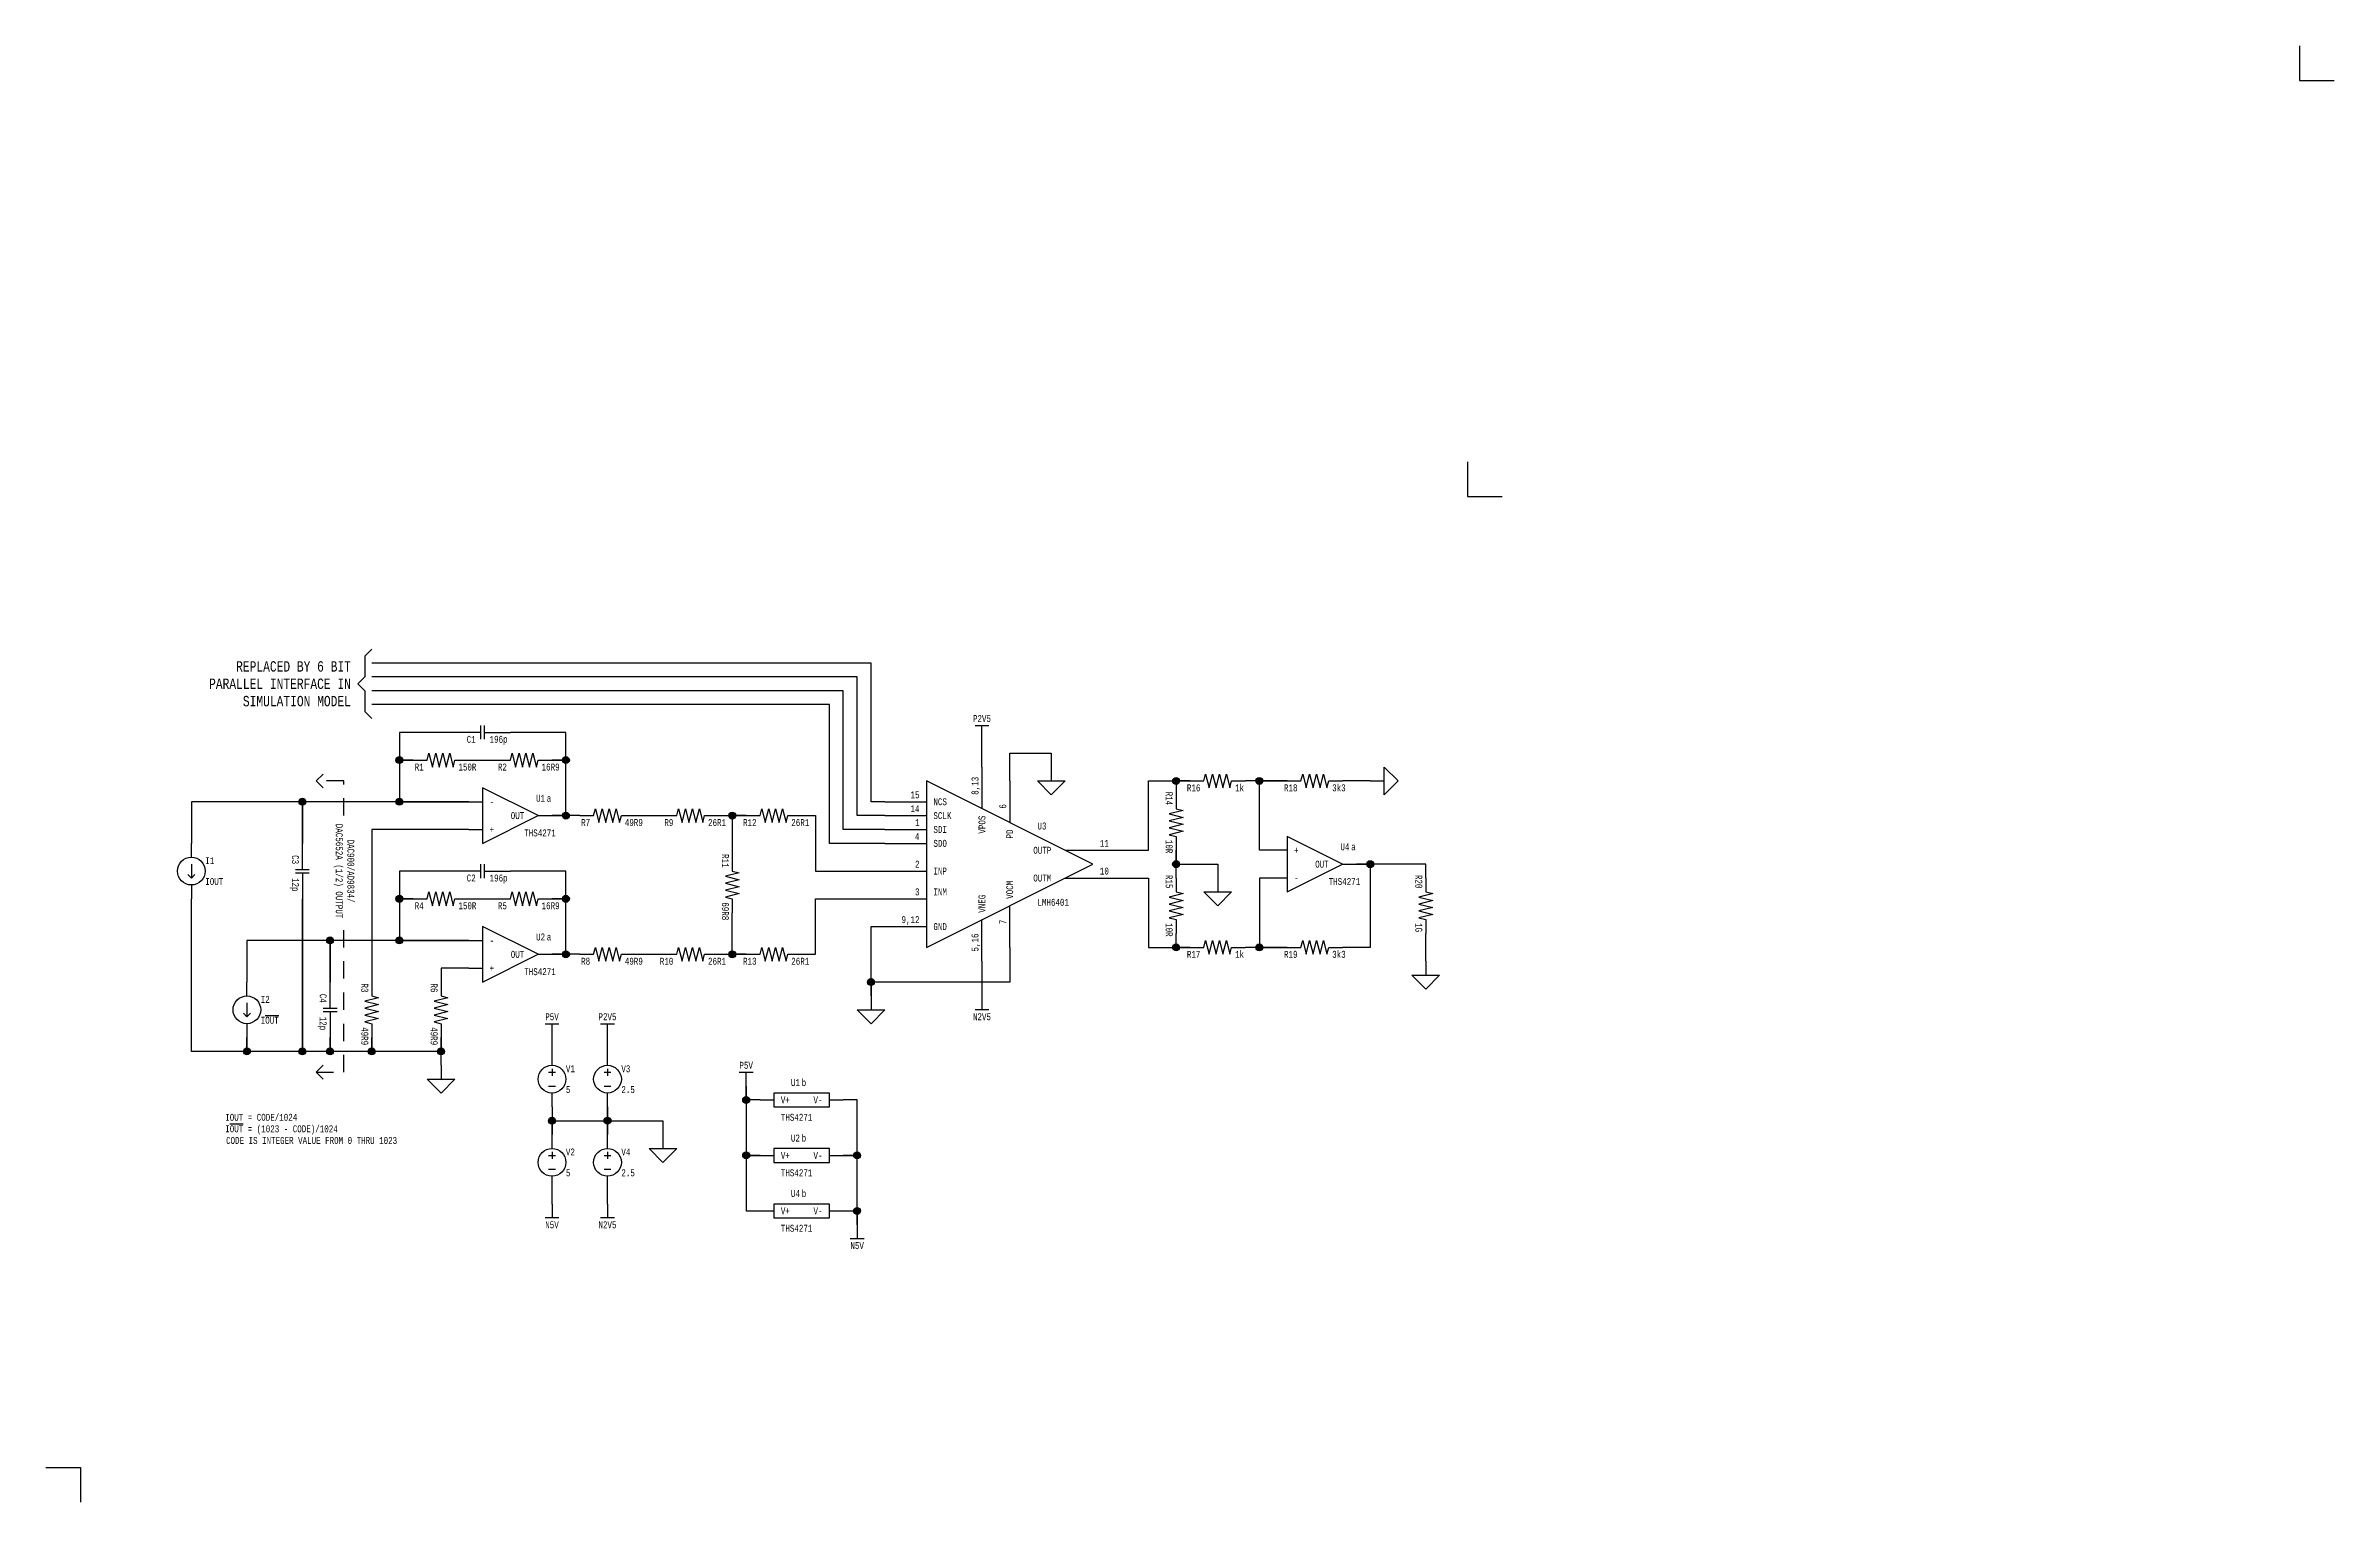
# Model space of a CAD drawing. Header units: inches. Extents: x -0.2 to 16.2, y -0.2 to 10.2.
import ezdxf
from ezdxf.enums import TextEntityAlignment as Align

# ---------------------------------------------------------------- set-up
doc = ezdxf.new("R2010")
doc.units = ezdxf.units.IN
doc.header["$MEASUREMENT"] = 0
doc.linetypes.add('DASHED4', pattern=[0.1875, 0.125, -0.0625])
for name, color, linetype in [('ANNOTATION', 4, 'Continuous'), ('COMPONENT', 14, 'Continuous'), ('SIGNAL', 84, 'Continuous'), ('TEXT', 252, 'Continuous')]:
    doc.layers.add(name, color=color, linetype=linetype)
doc.layers.add('PRINT ZONE', color=3, linetype='Continuous', plot=False)
doc.styles.add('Monotxt_75', font='monotxt.shx', dxfattribs={"width": 0.75})

# ---------------------------------------------------------------- blocks, each defined once
blk = doc.blocks.new('OPAMP_GEN_FLIP')
blk.add_lwpolyline([(-0.2, 0.2), (-0.2, -0.2), (0.2, 0)], close=True)
for points in [[(-0.3, 0.1), (-0.2, 0.1)], [(0.2, 0), (0.3, 0)], [(-0.3, -0.1), (-0.2, -0.1)]]:
    blk.add_lwpolyline(points)
at = {"layer": 'TEXT', "style": 'Monotxt_75', "width": 0.75}
for s, p in [('-', (-0.15, 0.1)), ('+', (-0.15, -0.1))]:
    blk.add_text(s, height=0.05, dxfattribs=at).set_placement(p, align=Align.MIDDLE_LEFT)
blk.add_text('OUT', height=0.05, dxfattribs=at).set_placement((0.1, 0), align=Align.MIDDLE_RIGHT)
at = {"layer": 'TEXT', "style": 'Monotxt_75', "width": 0.75, "flags": 8}
for tag, p in [('INM', (-0.225, 0.125)), ('REFID', (0.25, 0.1)), ('INP', (-0.225, -0.075))]:
    blk.add_attdef(tag, text='', height=0.05, dxfattribs=at).set_placement(p, align=Align.RIGHT)
for tag, p in [('OUT', (0.225, 0.025)), ('INST', (0.2625, 0.1))]:
    blk.add_attdef(tag, p, '', height=0.05, dxfattribs=at)
blk.add_attdef('MFGPN', text='', height=0.05, dxfattribs=at).set_placement((0.1, -0.1), align=Align.TOP_LEFT)
blk = doc.blocks.new('RES')
blk.add_lwpolyline([(-0.2, 0), (-0.1, 0), (-0.0875, 0.05), (-0.0625, -0.05), (-0.0375, 0.05), (-0.0125, -0.05), (0.0125, 0.05), (0.0375, -0.05), (0.0625, 0.05), (0.0875, -0.05), (0.1, 0), (0.2, 0)])
at = {"layer": 'TEXT', "style": 'Monotxt_75', "width": 0.75, "flags": 8}
blk.add_attdef('REFID', text='', height=0.05, dxfattribs=at).set_placement((-0.125, -0.025), align=Align.TOP_RIGHT)
blk.add_attdef('VALUE', text='', height=0.05, dxfattribs=at).set_placement((0.125, -0.025), align=Align.TOP_LEFT)
blk = doc.blocks.new('CAP')
for points in [[(0, 0.0125), (0, 0.2)], [(-0.05, 0.0125), (0.05, 0.0125)], [(-0.05, -0.0125), (0.05, -0.0125)], [(0, -0.0125), (0, -0.2)]]:
    blk.add_lwpolyline(points)
at = {"layer": 'TEXT', "style": 'Monotxt_75', "width": 0.75, "flags": 8}
blk.add_attdef('REFID', text='', height=0.05, rotation=270, dxfattribs=at).set_placement((-0.025, 0.05), align=Align.TOP_RIGHT)
blk.add_attdef('VALUE', text='', height=0.05, rotation=270, dxfattribs=at).set_placement((-0.025, -0.05), align=Align.TOP_LEFT)
blk = doc.blocks.new('LMH6401')
for points in [[(-0.2, 0.7), (-0.2, 0.4)], [(0, 0.6), (0, 0.3)], [(-0.9, 0.45), (-0.6, 0.45)], [(-0.9, 0.35), (-0.6, 0.35)], [(-0.9, 0.25), (-0.6, 0.25)], [(-0.9, 0.15), (-0.6, 0.15)], [(0.4, 0.1), (0.9, 0.1)], [(-0.9, -0.05), (-0.6, -0.05)], [(0.4, -0.1), (0.9, -0.1)], [(-0.9, -0.25), (-0.6, -0.25)], [(0, -0.6), (0, -0.3)], [(-0.9, -0.45), (-0.6, -0.45)], [(-0.2, -0.7), (-0.2, -0.4)]]:
    blk.add_lwpolyline(points)
blk.add_lwpolyline([(-0.6, 0.6), (-0.6, -0.6), (0.6, 0)], close=True)
at = {"layer": 'TEXT', "style": 'Monotxt_75', "width": 0.75}
for s, p in [('15', (-0.65, 0.475)), ('14', (-0.65, 0.375)), ('4', (-0.65, 0.175)), ('1', (-0.65, 0.275)), ('2', (-0.65, -0.025)), ('3', (-0.65, -0.225)), ('9,12', (-0.65, -0.425))]:
    blk.add_text(s, height=0.05, dxfattribs=at).set_placement(p, align=Align.RIGHT)
for s, p in [('8,13', (-0.225, 0.5)), ('6', (-0.025, 0.4))]:
    blk.add_text(s, height=0.05, rotation=90, dxfattribs=at).set_placement(p)
for s, p in [('SCLK', (-0.55, 0.35)), ('NCS', (-0.55, 0.45)), ('SDI', (-0.55, 0.25)), ('SDO', (-0.55, 0.15)), ('INP', (-0.55, -0.05)), ('INM', (-0.55, -0.2)), ('GND', (-0.55, -0.45))]:
    blk.add_text(s, height=0.05, dxfattribs=at).set_placement(p, align=Align.MIDDLE_LEFT)
for s, p in [('VPOS', (-0.2, 0.35)), ('PD', (0, 0.25))]:
    blk.add_text(s, height=0.05, rotation=90, dxfattribs=at).set_placement(p, align=Align.MIDDLE_RIGHT)
for s, p in [('11', (0.65, 0.125)), ('10', (0.65, -0.075))]:
    blk.add_text(s, height=0.05, dxfattribs=at).set_placement(p)
for s, p in [('OUTP', (0.3, 0.1)), ('OUTM', (0.3, -0.1))]:
    blk.add_text(s, height=0.05, dxfattribs=at).set_placement(p, align=Align.MIDDLE_RIGHT)
for s, p in [('VOCM', (0, -0.25)), ('VNEG', (-0.2, -0.35))]:
    blk.add_text(s, height=0.05, rotation=90, dxfattribs=at).set_placement(p, align=Align.MIDDLE_LEFT)
for s, p in [('7', (-0.025, -0.4)), ('5,16', (-0.225, -0.5))]:
    blk.add_text(s, height=0.05, rotation=90, dxfattribs=at).set_placement(p, align=Align.RIGHT)
at = {"layer": 'TEXT', "style": 'Monotxt_75', "width": 0.75, "flags": 8}
blk.add_attdef('REF', (0.2, 0.25), '', height=0.05, dxfattribs=at)
blk.add_attdef('MFGPN', text='', height=0.05, dxfattribs=at).set_placement((0.2, -0.25), align=Align.TOP_LEFT)
blk = doc.blocks.new('FLOAT_GND')
blk.add_lwpolyline([(0, 0), (0, -0.05)])
blk.add_lwpolyline([(-0.05, -0.05), (0.05, -0.05), (0, -0.1)], close=True)
blk = doc.blocks.new('CONNECT')
blk.add_hatch(color=256).paths.add_polyline_path([(0.0125, 0, 1), (-0.0125, 0, 1)])
blk.add_circle((0, 0), 0.0125)
blk = doc.blocks.new('OPAMP_GEN')
blk.add_lwpolyline([(-0.2, 0.2), (-0.2, -0.2), (0.2, 0)], close=True)
for points in [[(-0.2, 0.1), (-0.3, 0.1)], [(0.2, 0), (0.3, 0)], [(-0.2, -0.1), (-0.3, -0.1)]]:
    blk.add_lwpolyline(points)
at = {"layer": 'TEXT', "style": 'Monotxt_75', "width": 0.75}
for s, p in [('+', (-0.15, 0.1)), ('-', (-0.15, -0.1))]:
    blk.add_text(s, height=0.05, dxfattribs=at).set_placement(p, align=Align.MIDDLE_LEFT)
blk.add_text('OUT', height=0.05, dxfattribs=at).set_placement((0.1, 0), align=Align.MIDDLE_RIGHT)
at = {"layer": 'TEXT', "style": 'Monotxt_75', "width": 0.75, "flags": 8}
for tag, p in [('INP', (-0.225, 0.125)), ('REFID', (0.25, 0.1)), ('INM', (-0.225, -0.075))]:
    blk.add_attdef(tag, text='', height=0.05, dxfattribs=at).set_placement(p, align=Align.RIGHT)
for tag, p in [('OUT', (0.225, 0.025)), ('INST', (0.2625, 0.1))]:
    blk.add_attdef(tag, p, '', height=0.05, dxfattribs=at)
blk.add_attdef('MFGPN', text='', height=0.05, dxfattribs=at).set_placement((0.1, -0.1), align=Align.TOP_LEFT)
blk = doc.blocks.new('CURRENT')
for points in [[(0, 0.1), (0, 0.2)], [(0, 0.05), (0, -0.05), (-0.025, -0.025)], [(0, -0.05), (0.025, -0.025)], [(0, -0.1), (0, -0.2)]]:
    blk.add_lwpolyline(points)
blk.add_circle((0, 0), 0.1)
at = {"layer": 'TEXT', "style": 'Monotxt_75', "width": 0.75, "flags": 8}
blk.add_attdef('REFID', (0.1, 0.05), '', height=0.05, dxfattribs=at)
blk.add_attdef('SRC', text='', height=0.05, dxfattribs=at).set_placement((0.1, -0.05), align=Align.TOP_LEFT)
blk = doc.blocks.new('VOLTAGE')
for points in [[(0, 0.1), (0, 0.2)], [(-0.025, 0.05), (0, 0.05), (0, 0.025)], [(0, 0.075), (0, 0.05), (0.025, 0.05)], [(-0.025, -0.05), (0.025, -0.05)], [(0, -0.2), (0, -0.1)]]:
    blk.add_lwpolyline(points)
blk.add_circle((0, 0), 0.1)
at = {"layer": 'TEXT', "style": 'Monotxt_75', "width": 0.75, "flags": 8}
blk.add_attdef('REFID', (0.1, 0.05), '', height=0.05, dxfattribs=at)
blk.add_attdef('SRC', text='', height=0.05, dxfattribs=at).set_placement((0.1, -0.05), align=Align.TOP_LEFT)
blk = doc.blocks.new('SUPPLY_BUS')
for points in [[(0, 0), (0.05, 0)], [(0.05, 0.025), (0.05, -0.025)]]:
    blk.add_lwpolyline(points)
blk = doc.blocks.new('OPAMP_GEN_PWR')
for points in [[(-0.3, 0), (-0.2, 0)], [(0.2, 0), (0.3, 0)]]:
    blk.add_lwpolyline(points)
blk.add_lwpolyline([(-0.2, -0.05), (0.2, -0.05), (0.2, 0.05), (-0.2, 0.05)], close=True)
at = {"layer": 'TEXT', "style": 'Monotxt_75', "width": 0.75}
blk.add_text('V+', height=0.05, dxfattribs=at).set_placement((-0.15, 0), align=Align.MIDDLE_LEFT)
blk.add_text('V-', height=0.05, dxfattribs=at).set_placement((0.15, 0), align=Align.MIDDLE_RIGHT)
at = {"layer": 'TEXT', "style": 'Monotxt_75', "width": 0.75, "flags": 8}
for tag, p in [('VP', (-0.225, 0.025)), ('REFID', (-0.0125, 0.1))]:
    blk.add_attdef(tag, text='', height=0.05, dxfattribs=at).set_placement(p, align=Align.RIGHT)
for tag, p in [('INST', (0, 0.1)), ('VN', (0.225, 0.025))]:
    blk.add_attdef(tag, p, '', height=0.05, dxfattribs=at)
blk.add_attdef('MFGPN', text='', height=0.05, dxfattribs=at).set_placement((-0.15, -0.1), align=Align.TOP_LEFT)

msp = doc.modelspace()

# ---------------------------------------------------------------- linework, layer by layer
at = {"layer": 'ANNOTATION'}
for points in [[(2.1, 5.9), (2.05, 5.85), (2.05, 5.7), (2, 5.65), (2.05, 5.6), (2.05, 5.45), (2.1, 5.4)], [(1.75, 5), (1.7, 4.95), (1.75, 4.9)], [(1.7, 2.85), (1.75, 2.9)], [(1.7, 2.85), (1.75, 2.8)]]:
    msp.add_lwpolyline(points, dxfattribs=at)
at = {"layer": 'ANNOTATION', "linetype": 'DASHED4'}
for points in [[(1.9, 4.7), (1.9, 4.95), (1.7, 4.95)], [(1.7, 2.85), (1.9, 2.85), (1.9, 3.9)]]:
    msp.add_lwpolyline(points, dxfattribs=at)
at = {"layer": 'PRINT ZONE'}
for points in [[(16, 10.25), (16, 10), (16.25, 10)], [(10, 7.25), (10, 7), (10.25, 7)], [(-0.25, 0), (0, 0), (0, -0.25)]]:
    msp.add_lwpolyline(points, dxfattribs=at)
at = {"layer": 'SIGNAL'}
for points in [[(5.8, 4.8), (5.7, 4.8), (5.7, 5.8), (2.1, 5.8)], [(5.8, 4.7), (5.6, 4.7), (5.6, 5.7), (2.1, 5.7)], [(5.8, 4.6), (5.5, 4.6), (5.5, 5.6), (2.1, 5.6)], [(5.8, 4.5), (5.4, 4.5), (5.4, 5.5), (2.1, 5.5)], [(2.7, 5.3), (2.3, 5.3), (2.3, 5.125), (2.325, 5.1), (2.4, 5.1), (2.3, 5.1), (2.3, 4.8), (2.8, 4.8), (1.6, 4.8), (1.6, 4.5), (1.6, 4.775), (1.575, 4.8), (0.8, 4.8), (0.8, 4.5)], [(3.6, 4.7), (3.4, 4.7), (3.5, 4.7), (3.5, 5.1), (3.4, 5.1), (3.475, 5.1), (3.5, 5.125), (3.5, 5.3), (3.1, 5.3)], [(6.5, 5.05), (6.5, 5.25)], [(6.7, 4.95), (6.7, 5.15), (7, 5.15), (7, 5.05)], [(2.8, 5.1), (3, 5.1)], [(7.6, 4.45), (7.7, 4.45), (7.7, 4.95), (8, 4.95), (7.9, 4.95), (7.9, 4.85)], [(8.6, 4.45), (8.5, 4.45), (8.5, 4.95), (8.7, 4.95), (8.4, 4.95)], [(9.3, 4.95), (9.1, 4.95)], [(4, 4.7), (4.2, 4.7)], [(4.6, 4.7), (4.8, 4.7), (4.7, 4.7), (4.7, 4.4)], [(5.2, 4.7), (5.3, 4.7), (5.3, 4.3), (5.8, 4.3)], [(2.8, 4.6), (2.1, 4.6), (2.1, 3.5)], [(2.7, 4.3), (2.3, 4.3), (2.3, 4.125), (2.325, 4.1), (2.4, 4.1), (2.3, 4.1), (2.3, 3.8), (2.8, 3.8), (1.8, 3.8), (1.8, 3.5), (1.8, 3.775), (1.775, 3.8), (1.2, 3.8), (1.2, 3.5)], [(3.6, 3.7), (3.4, 3.7), (3.5, 3.7), (3.5, 4.1), (3.4, 4.1), (3.475, 4.1), (3.5, 4.125), (3.5, 4.3), (3.1, 4.3)], [(7.9, 4.25), (7.9, 4.45), (7.9, 4.35), (8.2, 4.35), (8.2, 4.25)], [(9.7, 4.25), (9.7, 4.35), (9.2, 4.35), (9.3, 4.35), (9.3, 3.75), (9.1, 3.75)], [(7.6, 4.25), (7.7, 4.25), (7.7, 3.75), (8, 3.75), (7.9, 3.75), (7.9, 3.85)], [(8.6, 4.25), (8.5, 4.25), (8.5, 3.75), (8.7, 3.75), (8.4, 3.75)], [(2.6, 2.9), (2.6, 3.1), (2.6, 3), (2.1, 3), (2.1, 3.1), (2.1, 3.025), (2.075, 3), (1.8, 3), (1.8, 3.1), (1.8, 3.025), (1.775, 3), (1.6, 3), (1.6, 4.1), (1.6, 3.025), (1.575, 3), (1.2, 3), (1.2, 3.1), (1.2, 3.025), (1.175, 3), (0.8, 3), (0.8, 4.1)], [(2.8, 4.1), (3, 4.1)], [(4.6, 3.7), (4.8, 3.7), (4.7, 3.7), (4.7, 4)], [(5.2, 3.7), (5.3, 3.7), (5.3, 4.1), (5.8, 4.1)], [(6.7, 3.75), (6.7, 3.5), (5.7, 3.5), (5.7, 3.4), (5.7, 3.9), (5.8, 3.9)], [(9.7, 3.65), (9.7, 3.85)], [(4, 3.7), (4.2, 3.7)], [(6.5, 3.65), (6.5, 3.4)], [(2.8, 3.6), (2.6, 3.6), (2.6, 3.5)], [(3.4, 3), (3.4, 3.1)], [(3.8, 3), (3.8, 3.1)], [(4.9, 2.65), (4.8, 2.65), (4.8, 2.75), (4.8, 2.25), (4.9, 2.25), (4.825, 2.25), (4.8, 2.225), (4.8, 1.85), (4.9, 1.85)], [(5.5, 1.85), (5.6, 1.85), (5.6, 1.75), (5.6, 2.25), (5.5, 2.25), (5.575, 2.25), (5.6, 2.275), (5.6, 2.65), (5.5, 2.65)], [(3.4, 2.6), (3.4, 2.4), (3.4, 2.5), (3.8, 2.5), (3.8, 2.6), (3.8, 2.4), (3.8, 2.475), (3.825, 2.5), (4.2, 2.5), (4.2, 2.4)], [(3.4, 1.9), (3.4, 2)], [(3.8, 1.9), (3.8, 2)]]:
    msp.add_lwpolyline(points, dxfattribs=at)

# ---------------------------------------------------------------- block references
at = {"layer": 'COMPONENT'}
for name, p, rotation, values in [('CAP', (2.9, 5.3), 90, {'REFID': 'C1', 'VALUE': '196p'}), ('RES', (7.9, 4.65), 270, {'REFID': 'R14', 'VALUE': '10R'}), ('CAP', (2.9, 4.3), 90, {'REFID': 'C2', 'VALUE': '196p'}), ('RES', (4.7, 4.2), 270, {'REFID': 'R11', 'VALUE': '69R8'}), ('RES', (7.9, 4.05), 270, {'REFID': 'R15', 'VALUE': '10R'}), ('RES', (9.7, 4.05), 270, {'REFID': 'R20', 'VALUE': '1G'}), ('RES', (2.1, 3.3), 270, {'REFID': 'R3', 'VALUE': '49R9'}), ('RES', (2.6, 3.3), 270, {'REFID': 'R6', 'VALUE': '49R9'})]:
    msp.add_blockref(name, p, dxfattribs=dict(at, rotation=rotation)).add_auto_attribs(values)
at = {"layer": 'COMPONENT', "xscale": 2, "yscale": 2, "zscale": 2}
for name, p, rotation in [('SUPPLY_BUS', (6.5, 5.25), 90), ('FLOAT_GND', (9.3, 4.95), 90), ('SUPPLY_BUS', (6.5, 3.4), 270), ('SUPPLY_BUS', (3.4, 3.1), 90), ('SUPPLY_BUS', (3.8, 3.1), 90), ('SUPPLY_BUS', (4.8, 2.75), 90), ('SUPPLY_BUS', (3.4, 1.9), 270), ('SUPPLY_BUS', (3.8, 1.9), 270), ('SUPPLY_BUS', (5.6, 1.75), 270)]:
    msp.add_blockref(name, p, dxfattribs=dict(at, rotation=rotation))
at = {"layer": 'COMPONENT'}
for name, p, values in [('RES', (2.6, 5.1), {'REFID': 'R1', 'VALUE': '150R'}), ('RES', (3.2, 5.1), {'REFID': 'R2', 'VALUE': '16R9'}), ('RES', (8.2, 4.95), {'REFID': 'R16', 'VALUE': '1k'}), ('RES', (8.9, 4.95), {'REFID': 'R18', 'VALUE': '3k3'}), ('OPAMP_GEN_FLIP', (3.1, 4.7), {'REFID': 'U1', 'INST': 'a', 'MFGPN': 'THS4271'}), ('RES', (3.8, 4.7), {'REFID': 'R7', 'VALUE': '49R9'}), ('RES', (4.4, 4.7), {'REFID': 'R9', 'VALUE': '26R1'}), ('RES', (5, 4.7), {'REFID': 'R12', 'VALUE': '26R1'}), ('CURRENT', (0.8, 4.3), {'REFID': 'I1', 'SRC': 'IOUT'}), ('CAP', (1.6, 4.3), {'REFID': 'C3', 'VALUE': '12p'}), ('OPAMP_GEN', (8.9, 4.35), {'REFID': 'U4', 'INST': 'a', 'MFGPN': 'THS4271'}), ('RES', (2.6, 4.1), {'REFID': 'R4', 'VALUE': '150R'}), ('RES', (3.2, 4.1), {'REFID': 'R5', 'VALUE': '16R9'}), ('OPAMP_GEN_FLIP', (3.1, 3.7), {'REFID': 'U2', 'INST': 'a', 'MFGPN': 'THS4271'}), ('RES', (8.2, 3.75), {'REFID': 'R17', 'VALUE': '1k'}), ('RES', (8.9, 3.75), {'REFID': 'R19', 'VALUE': '3k3'}), ('RES', (3.8, 3.7), {'REFID': 'R8', 'VALUE': '49R9'}), ('RES', (4.4, 3.7), {'REFID': 'R10', 'VALUE': '26R1'}), ('RES', (5, 3.7), {'REFID': 'R13', 'VALUE': '26R1'}), ('CURRENT', (1.2, 3.3), {'REFID': 'I2', 'SRC': 'I%%oOUT'}), ('CAP', (1.8, 3.3), {'REFID': 'C4', 'VALUE': '12p'}), ('OPAMP_GEN_PWR', (5.2, 2.65), {'REFID': 'U1', 'INST': 'b', 'MFGPN': 'THS4271'}), ('OPAMP_GEN_PWR', (5.2, 2.25), {'REFID': 'U2', 'INST': 'b', 'MFGPN': 'THS4271'}), ('OPAMP_GEN_PWR', (5.2, 1.85), {'REFID': 'U4', 'INST': 'b', 'MFGPN': 'THS4271'})]:
    msp.add_blockref(name, p, dxfattribs=at).add_auto_attribs(values)
ref = msp.add_blockref('LMH6401', (6.7, 4.35), dxfattribs=at)
ref.add_attrib('REF', 'U3', (6.9, 4.6), dxfattribs={"layer": 'TEXT', "height": 0.05, "style": 'Monotxt_75', "width": 0.75})
ref.add_attrib('MFGPN', 'LMH6401', dxfattribs={"layer": 'TEXT', "height": 0.05, "style": 'Monotxt_75', "width": 0.75}).set_placement((6.9, 4.1), align=Align.TOP_LEFT)
at = {"layer": 'COMPONENT', "xscale": 2, "yscale": 2, "zscale": 2}
for p in [(7, 5.05), (8.2, 4.25), (9.7, 3.65), (5.7, 3.4), (2.6, 2.9), (4.2, 2.4)]:
    msp.add_blockref('FLOAT_GND', p, dxfattribs=at)
at = {"layer": 'COMPONENT'}
ref = msp.add_blockref('VOLTAGE', (3.4, 2.8), dxfattribs=at)
ref.add_attrib('REFID', 'V1', (3.5, 2.85), dxfattribs={"layer": 'TEXT', "height": 0.05, "style": 'Monotxt_75', "width": 0.75})
ref.add_attrib('SRC', '5', dxfattribs={"layer": 'TEXT', "height": 0.05, "style": 'Monotxt_75', "width": 0.75}).set_placement((3.5, 2.75), align=Align.TOP_LEFT)
ref = msp.add_blockref('VOLTAGE', (3.8, 2.8), dxfattribs=at)
ref.add_attrib('REFID', 'V3', (3.9, 2.85), dxfattribs={"layer": 'TEXT', "height": 0.05, "style": 'Monotxt_75', "width": 0.75})
ref.add_attrib('SRC', '2.5', dxfattribs={"layer": 'TEXT', "height": 0.05, "style": 'Monotxt_75', "width": 0.75}).set_placement((3.9, 2.75), align=Align.TOP_LEFT)
ref = msp.add_blockref('VOLTAGE', (3.4, 2.2), dxfattribs=at)
ref.add_attrib('REFID', 'V2', (3.5, 2.25), dxfattribs={"layer": 'TEXT', "height": 0.05, "style": 'Monotxt_75', "width": 0.75})
ref.add_attrib('SRC', '5', dxfattribs={"layer": 'TEXT', "height": 0.05, "style": 'Monotxt_75', "width": 0.75}).set_placement((3.5, 2.15), align=Align.TOP_LEFT)
ref = msp.add_blockref('VOLTAGE', (3.8, 2.2), dxfattribs=at)
ref.add_attrib('REFID', 'V4', (3.9, 2.25), dxfattribs={"layer": 'TEXT', "height": 0.05, "style": 'Monotxt_75', "width": 0.75})
ref.add_attrib('SRC', '2.5', dxfattribs={"layer": 'TEXT', "height": 0.05, "style": 'Monotxt_75', "width": 0.75}).set_placement((3.9, 2.15), align=Align.TOP_LEFT)
at = {"layer": 'SIGNAL', "xscale": 2, "yscale": 2, "zscale": 2}
for p in [(2.3, 5.1), (3.5, 5.1), (7.9, 4.95), (8.5, 4.95), (1.6, 4.8), (2.3, 4.8), (3.5, 4.7), (4.7, 4.7), (7.9, 4.35), (9.3, 4.35), (2.3, 4.1), (3.5, 4.1), (1.8, 3.8), (2.3, 3.8), (3.5, 3.7), (4.7, 3.7), (7.9, 3.75), (8.5, 3.75), (5.7, 3.5), (1.2, 3), (1.6, 3), (1.8, 3), (2.1, 3), (2.6, 3), (4.8, 2.65), (3.4, 2.5), (3.8, 2.5), (4.8, 2.25), (5.6, 2.25), (5.6, 1.85)]:
    msp.add_blockref('CONNECT', p, dxfattribs=at)

# ---------------------------------------------------------------- texts
at = {"layer": 'ANNOTATION', "style": 'Monotxt_75', "width": 0.75}
for s, p in [('IOUT = CODE/1024', (1.044, 2.5)), ('I%%OOUT%%O = (1023 - CODE)/1024', (1.044, 2.417)), ('CODE IS INTEGER VALUE FROM 0 THRU 1023', (1.05, 2.333))]:
    msp.add_text(s, height=0.05, dxfattribs=at).set_placement(p)
at = {"layer": 'ANNOTATION', "insert": (1.95, 5.65), "char_height": 0.075, "width": 1.15, "attachment_point": 6, "style": 'Monotxt_75'}
msp.add_mtext('REPLACED BY 6 BIT PARALLEL INTERFACE IN SIMULATION MODEL', dxfattribs=at)
at = {"layer": 'ANNOTATION', "insert": (1.9, 4.3), "char_height": 0.05, "width": 0.9, "attachment_point": 5, "rotation": 270, "style": 'Monotxt_75'}
msp.add_mtext('\\A1;DAC900/AD9834/\\PDAC5652A (1/2) OUTPUT', dxfattribs=at)
at = {"layer": 'TEXT', "style": 'Monotxt_75', "width": 0.75}
for s, p in [('P2V5', (6.5, 5.375)), ('P5V', (3.4, 3.225)), ('P2V5', (3.8, 3.225)), ('P5V', (4.8, 2.875))]:
    msp.add_text(s, height=0.05, dxfattribs=at).set_placement(p, align=Align.CENTER)
for s, p in [('N2V5', (6.5, 3.275)), ('N5V', (3.4, 1.775)), ('N2V5', (3.8, 1.775)), ('N5V', (5.6, 1.625))]:
    msp.add_text(s, height=0.05, dxfattribs=at).set_placement(p, align=Align.TOP_CENTER)

doc.saveas('drawing.dxf')
